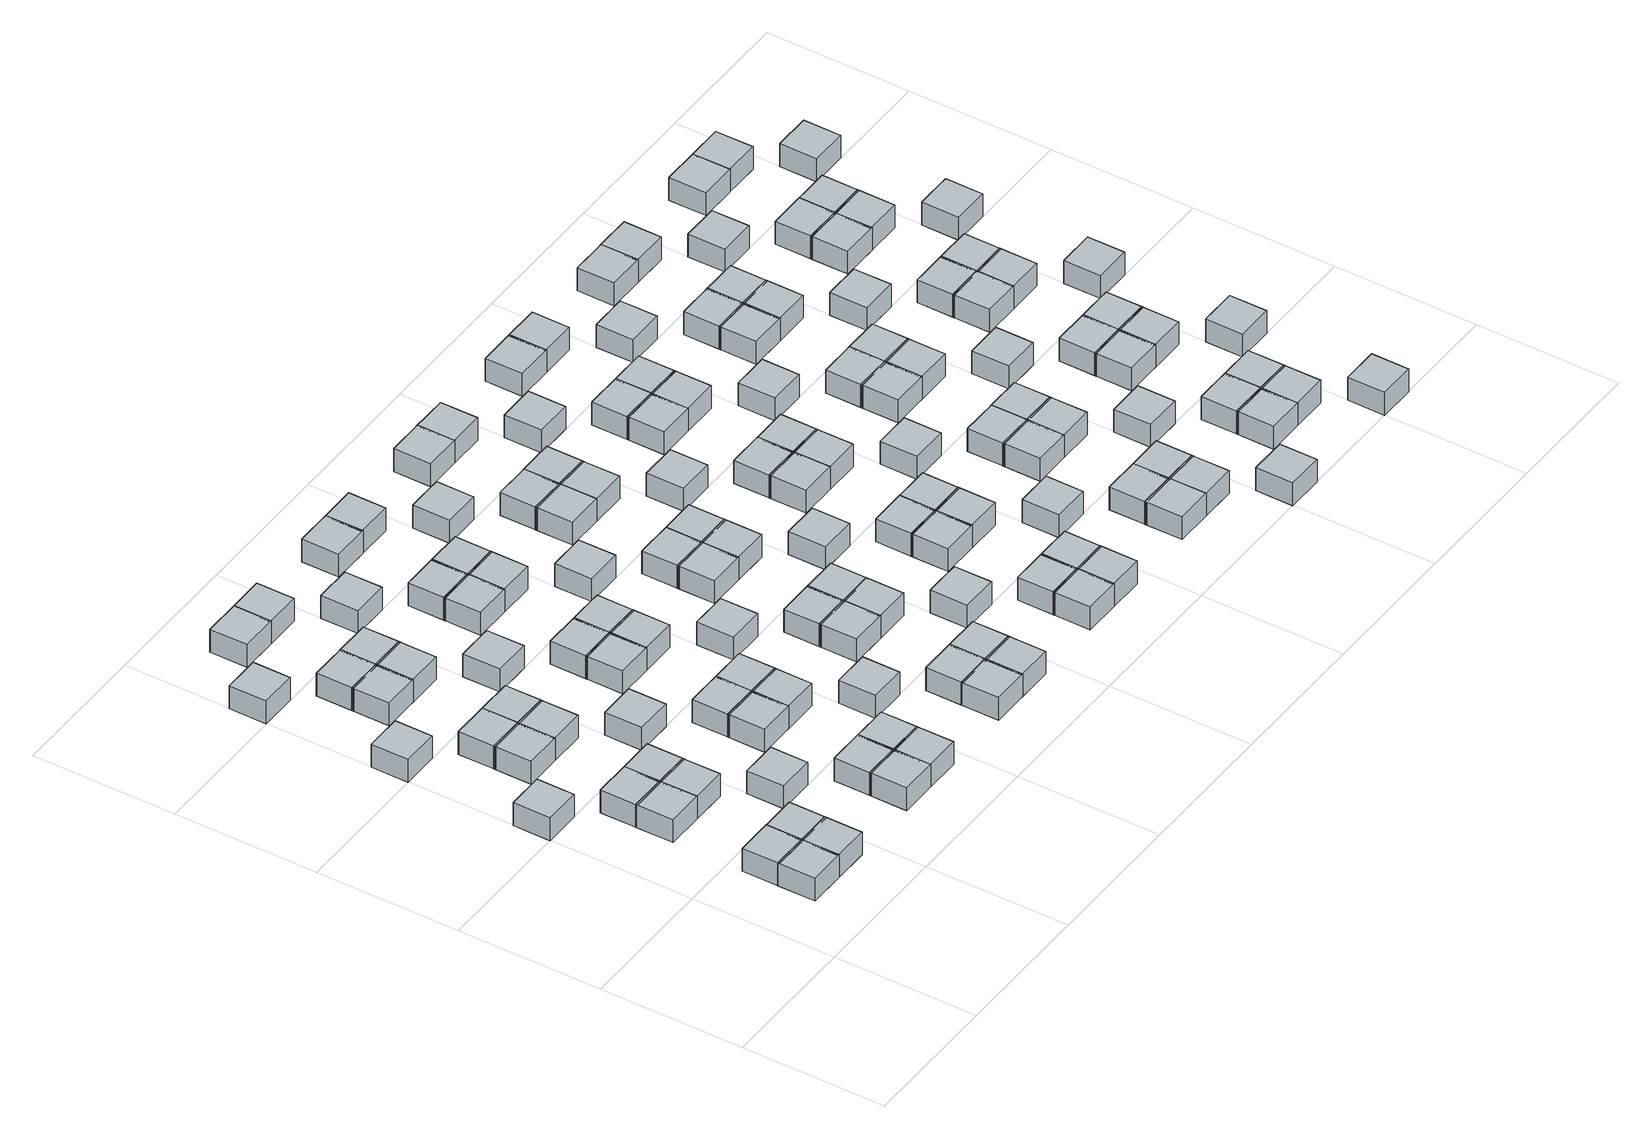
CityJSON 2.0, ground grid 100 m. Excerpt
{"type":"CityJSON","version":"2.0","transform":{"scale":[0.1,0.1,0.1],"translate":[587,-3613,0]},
"CityObjects":{
"object1":{"type":"GenericCityObject","geometry":[{"type":"Solid","lod":"1","boundaries":[[[[0,1,2,3]],[[4,5,1,0]],[[5,6,2,1]],[[6,7,3,2]],[[7,4,0,3]],[[7,6,5,4]]]]}]},
"object2":{"type":"GenericCityObject","geometry":[{"type":"Solid","lod":"1","boundaries":[[[[8,9,10,11]],[[12,13,9,8]],[[13,14,10,9]],[[14,15,11,10]],[[15,12,8,11]],[[15,14,13,12]]]]}]},
"object3":{"type":"GenericCityObject","geometry":[{"type":"Solid","lod":"1","boundaries":[[[[16,17,18,19]],[[20,21,17,16]],[[21,22,18,17]],[[22,23,19,18]],[[23,20,16,19]],[[23,22,21,20]]]]}]},
"object4":{"type":"GenericCityObject","geometry":[{"type":"Solid","lod":"1","boundaries":[[[[24,25,26,27]],[[28,29,25,24]],[[29,30,26,25]],[[30,31,27,26]],[[31,28,24,27]],[[31,30,29,28]]]]}]},
"object5":{"type":"GenericCityObject","geometry":[{"type":"Solid","lod":"1","boundaries":[[[[32,33,34,35]],[[36,37,33,32]],[[37,38,34,33]],[[38,39,35,34]],[[39,36,32,35]],[[39,38,37,36]]]]}]},
"object6":{"type":"GenericCityObject","geometry":[{"type":"Solid","lod":"1","boundaries":[[[[40,41,42,43]],[[44,45,41,40]],[[45,46,42,41]],[[46,47,43,42]],[[47,44,40,43]],[[47,46,45,44]]]]}]},
"object7":{"type":"GenericCityObject","geometry":[{"type":"Solid","lod":"1","boundaries":[[[[48,49,50,51]],[[52,53,49,48]],[[53,54,50,49]],[[54,55,51,50]],[[55,52,48,51]],[[55,54,53,52]]]]}]},
"object8":{"type":"GenericCityObject","geometry":[{"type":"Solid","lod":"1","boundaries":[[[[56,57,58,59]],[[60,61,57,56]],[[61,62,58,57]],[[62,63,59,58]],[[63,60,56,59]],[[63,62,61,60]]]]}]},
"object9":{"type":"GenericCityObject","geometry":[{"type":"Solid","lod":"1","boundaries":[[[[64,65,66,67]],[[68,69,65,64]],[[69,70,66,65]],[[70,71,67,66]],[[71,68,64,67]],[[71,70,69,68]]]]}]},
"object10":{"type":"GenericCityObject","geometry":[{"type":"Solid","lod":"1","boundaries":[[[[72,73,74,75]],[[76,77,73,72]],[[77,78,74,73]],[[78,79,75,74]],[[79,76,72,75]],[[79,78,77,76]]]]}]},
"object11":{"type":"GenericCityObject","geometry":[{"type":"Solid","lod":"1","boundaries":[[[[80,81,82,83]],[[84,85,81,80]],[[85,86,82,81]],[[86,87,83,82]],[[87,84,80,83]],[[87,86,85,84]]]]}]},
"object12":{"type":"GenericCityObject","geometry":[{"type":"Solid","lod":"1","boundaries":[[[[88,89,90,91]],[[92,93,89,88]],[[93,94,90,89]],[[94,95,91,90]],[[95,92,88,91]],[[95,94,93,92]]]]}]},
"object13":{"type":"GenericCityObject","geometry":[{"type":"Solid","lod":"1","boundaries":[[[[96,97,98,99]],[[100,101,97,96]],[[101,102,98,97]],[[102,103,99,98]],[[103,100,96,99]],[[103,102,101,100]]]]}]},
"object14":{"type":"GenericCityObject","geometry":[{"type":"Solid","lod":"1","boundaries":[[[[104,105,106,107]],[[108,109,105,104]],[[109,110,106,105]],[[110,111,107,106]],[[111,108,104,107]],[[111,110,109,108]]]]}]},
"object15":{"type":"GenericCityObject","geometry":[{"type":"Solid","lod":"1","boundaries":[[[[112,113,114,115]],[[116,117,113,112]],[[117,118,114,113]],[[118,119,115,114]],[[119,116,112,115]],[[119,118,117,116]]]]}]},
"object16":{"type":"GenericCityObject","geometry":[{"type":"Solid","lod":"1","boundaries":[[[[120,121,122,123]],[[124,125,121,120]],[[125,126,122,121]],[[126,127,123,122]],[[127,124,120,123]],[[127,126,125,124]]]]}]},
"object17":{"type":"GenericCityObject","geometry":[{"type":"Solid","lod":"1","boundaries":[[[[128,129,130,131]],[[132,133,129,128]],[[133,134,130,129]],[[134,135,131,130]],[[135,132,128,131]],[[135,134,133,132]]]]}]},
"object18":{"type":"GenericCityObject","geometry":[{"type":"Solid","lod":"1","boundaries":[[[[136,137,138,139]],[[140,141,137,136]],[[141,142,138,137]],[[142,143,139,138]],[[143,140,136,139]],[[143,142,141,140]]]]}]},
"object19":{"type":"GenericCityObject","geometry":[{"type":"Solid","lod":"1","boundaries":[[[[144,145,146,147]],[[148,149,145,144]],[[149,150,146,145]],[[150,151,147,146]],[[151,148,144,147]],[[151,150,149,148]]]]}]},
"object20":{"type":"GenericCityObject","geometry":[{"type":"Solid","lod":"1","boundaries":[[[[152,153,154,155]],[[156,157,153,152]],[[157,158,154,153]],[[158,159,155,154]],[[159,156,152,155]],[[159,158,157,156]]]]}]},
"object21":{"type":"GenericCityObject","geometry":[{"type":"Solid","lod":"1","boundaries":[[[[160,161,162,163]],[[164,165,161,160]],[[165,166,162,161]],[[166,167,163,162]],[[167,164,160,163]],[[167,166,165,164]]]]}]},
"object22":{"type":"GenericCityObject","geometry":[{"type":"Solid","lod":"1","boundaries":[[[[168,169,170,171]],[[172,173,169,168]],[[173,174,170,169]],[[174,175,171,170]],[[175,172,168,171]],[[175,174,173,172]]]]}]},
"object23":{"type":"GenericCityObject","geometry":[{"type":"Solid","lod":"1","boundaries":[[[[176,177,178,179]],[[180,181,177,176]],[[181,182,178,177]],[[182,183,179,178]],[[183,180,176,179]],[[183,182,181,180]]]]}]},
"object24":{"type":"GenericCityObject","geometry":[{"type":"Solid","lod":"1","boundaries":[[[[184,185,186,187]],[[188,189,185,184]],[[189,190,186,185]],[[190,191,187,186]],[[191,188,184,187]],[[191,190,189,188]]]]}]},
"object25":{"type":"GenericCityObject","geometry":[{"type":"Solid","lod":"1","boundaries":[[[[192,193,194,195]],[[196,197,193,192]],[[197,198,194,193]],[[198,199,195,194]],[[199,196,192,195]],[[199,198,197,196]]]]}]},
"object26":{"type":"GenericCityObject","geometry":[{"type":"Solid","lod":"1","boundaries":[[[[200,201,202,203]],[[204,205,201,200]],[[205,206,202,201]],[[206,207,203,202]],[[207,204,200,203]],[[207,206,205,204]]]]}]},
"object27":{"type":"GenericCityObject","geometry":[{"type":"Solid","lod":"1","boundaries":[[[[208,209,210,211]],[[212,213,209,208]],[[213,214,210,209]],[[214,215,211,210]],[[215,212,208,211]],[[215,214,213,212]]]]}]},
"object28":{"type":"GenericCityObject","geometry":[{"type":"Solid","lod":"1","boundaries":[[[[216,217,218,219]],[[220,221,217,216]],[[221,222,218,217]],[[222,223,219,218]],[[223,220,216,219]],[[223,222,221,220]]]]}]},
"object29":{"type":"GenericCityObject","geometry":[{"type":"Solid","lod":"1","boundaries":[[[[224,225,226,227]],[[228,229,225,224]],[[229,230,226,225]],[[230,231,227,226]],[[231,228,224,227]],[[231,230,229,228]]]]}]},
"object30":{"type":"GenericCityObject","geometry":[{"type":"Solid","lod":"1","boundaries":[[[[232,233,234,235]],[[236,237,233,232]],[[237,238,234,233]],[[238,239,235,234]],[[239,236,232,235]],[[239,238,237,236]]]]}]},
"object31":{"type":"GenericCityObject","geometry":[{"type":"Solid","lod":"1","boundaries":[[[[240,241,242,243]],[[244,245,241,240]],[[245,246,242,241]],[[246,247,243,242]],[[247,244,240,243]],[[247,246,245,244]]]]}]},
"object32":{"type":"GenericCityObject","geometry":[{"type":"Solid","lod":"1","boundaries":[[[[248,249,250,251]],[[252,253,249,248]],[[253,254,250,249]],[[254,255,251,250]],[[255,252,248,251]],[[255,254,253,252]]]]}]},
"object33":{"type":"GenericCityObject","geometry":[{"type":"Solid","lod":"1","boundaries":[[[[256,257,258,259]],[[260,261,257,256]],[[261,262,258,257]],[[262,263,259,258]],[[263,260,256,259]],[[263,262,261,260]]]]}]},
"object34":{"type":"GenericCityObject","geometry":[{"type":"Solid","lod":"1","boundaries":[[[[264,265,266,267]],[[268,269,265,264]],[[269,270,266,265]],[[270,271,267,266]],[[271,268,264,267]],[[271,270,269,268]]]]}]},
"object35":{"type":"GenericCityObject","geometry":[{"type":"Solid","lod":"1","boundaries":[[[[272,273,274,275]],[[276,277,273,272]],[[277,278,274,273]],[[278,279,275,274]],[[279,276,272,275]],[[279,278,277,276]]]]}]},
"object36":{"type":"GenericCityObject","geometry":[{"type":"Solid","lod":"1","boundaries":[[[[280,281,282,283]],[[284,285,281,280]],[[285,286,282,281]],[[286,287,283,282]],[[287,284,280,283]],[[287,286,285,284]]]]}]},
"object37":{"type":"GenericCityObject","geometry":[{"type":"Solid","lod":"1","boundaries":[[[[288,289,290,291]],[[292,293,289,288]],[[293,294,290,289]],[[294,295,291,290]],[[295,292,288,291]],[[295,294,293,292]]]]}]},
"object38":{"type":"GenericCityObject","geometry":[{"type":"Solid","lod":"1","boundaries":[[[[296,297,298,299]],[[300,301,297,296]],[[301,302,298,297]],[[302,303,299,298]],[[303,300,296,299]],[[303,302,301,300]]]]}]},
"object39":{"type":"GenericCityObject","geometry":[{"type":"Solid","lod":"1","boundaries":[[[[304,305,306,307]],[[308,309,305,304]],[[309,310,306,305]],[[310,311,307,306]],[[311,308,304,307]],[[311,310,309,308]]]]}]},
"object40":{"type":"GenericCityObject","geometry":[{"type":"Solid","lod":"1","boundaries":[[[[312,313,314,315]],[[316,317,313,312]],[[317,318,314,313]],[[318,319,315,314]],[[319,316,312,315]],[[319,318,317,316]]]]}]},
"object41":{"type":"GenericCityObject","geometry":[{"type":"Solid","lod":"1","boundaries":[[[[320,321,322,323]],[[324,325,321,320]],[[325,326,322,321]],[[326,327,323,322]],[[327,324,320,323]],[[327,326,325,324]]]]}]},
"object42":{"type":"GenericCityObject","geometry":[{"type":"Solid","lod":"1","boundaries":[[[[328,329,330,331]],[[332,333,329,328]],[[333,334,330,329]],[[334,335,331,330]],[[335,332,328,331]],[[335,334,333,332]]]]}]},
"object43":{"type":"GenericCityObject","geometry":[{"type":"Solid","lod":"1","boundaries":[[[[336,337,338,339]],[[340,341,337,336]],[[341,342,338,337]],[[342,343,339,338]],[[343,340,336,339]],[[343,342,341,340]]]]}]},
"object44":{"type":"GenericCityObject","geometry":[{"type":"Solid","lod":"1","boundaries":[[[[344,345,346,347]],[[348,349,345,344]],[[349,350,346,345]],[[350,351,347,346]],[[351,348,344,347]],[[351,350,349,348]]]]}]},
"object45":{"type":"GenericCityObject","geometry":[{"type":"Solid","lod":"1","boundaries":[[[[352,353,354,355]],[[356,357,353,352]],[[357,358,354,353]],[[358,359,355,354]],[[359,356,352,355]],[[359,358,357,356]]]]}]},
"object46":{"type":"GenericCityObject","geometry":[{"type":"Solid","lod":"1","boundaries":[[[[360,361,362,363]],[[364,365,361,360]],[[365,366,362,361]],[[366,367,363,362]],[[367,364,360,363]],[[367,366,365,364]]]]}]},
"object47":{"type":"GenericCityObject","geometry":[{"type":"Solid","lod":"1","boundaries":[[[[368,369,370,371]],[[372,373,369,368]],[[373,374,370,369]],[[374,375,371,370]],[[375,372,368,371]],[[375,374,373,372]]]]}]},
"object48":{"type":"GenericCityObject","geometry":[{"type":"Solid","lod":"1","boundaries":[[[[376,377,378,379]],[[380,381,377,376]],[[381,382,378,377]],[[382,383,379,378]],[[383,380,376,379]],[[383,382,381,380]]]]}]},
"object49":{"type":"GenericCityObject","geometry":[{"type":"Solid","lod":"1","boundaries":[[[[384,385,386,387]],[[388,389,385,384]],[[389,390,386,385]],[[390,391,387,386]],[[391,388,384,387]],[[391,390,389,388]]]]}]},
"object50":{"type":"GenericCityObject","geometry":[{"type":"Solid","lod":"1","boundaries":[[[[392,393,394,395]],[[396,397,393,392]],[[397,398,394,393]],[[398,399,395,394]],[[399,396,392,395]],[[399,398,397,396]]]]}]},
"object51":{"type":"GenericCityObject","geometry":[{"type":"Solid","lod":"1","boundaries":[[[[400,401,402,403]],[[404,405,401,400]],[[405,406,402,401]],[[406,407,403,402]],[[407,404,400,403]],[[407,406,405,404]]]]}]},
"object52":{"type":"GenericCityObject","geometry":[{"type":"Solid","lod":"1","boundaries":[[[[408,409,410,411]],[[412,413,409,408]],[[413,414,410,409]],[[414,415,411,410]],[[415,412,408,411]],[[415,414,413,412]]]]}]},
"object53":{"type":"GenericCityObject","geometry":[{"type":"Solid","lod":"1","boundaries":[[[[416,417,418,419]],[[420,421,417,416]],[[421,422,418,417]],[[422,423,419,418]],[[423,420,416,419]],[[423,422,421,420]]]]}]},
"object54":{"type":"GenericCityObject","geometry":[{"type":"Solid","lod":"1","boundaries":[[[[424,425,426,427]],[[428,429,425,424]],[[429,430,426,425]],[[430,431,427,426]],[[431,428,424,427]],[[431,430,429,428]]]]}]},
"object55":{"type":"GenericCityObject","geometry":[{"type":"Solid","lod":"1","boundaries":[[[[432,433,434,435]],[[436,437,433,432]],[[437,438,434,433]],[[438,439,435,434]],[[439,436,432,435]],[[439,438,437,436]]]]}]},
"object56":{"type":"GenericCityObject","geometry":[{"type":"Solid","lod":"1","boundaries":[[[[440,441,442,443]],[[444,445,441,440]],[[445,446,442,441]],[[446,447,443,442]],[[447,444,440,443]],[[447,446,445,444]]]]}]},
"object57":{"type":"GenericCityObject","geometry":[{"type":"Solid","lod":"1","boundaries":[[[[448,449,450,451]],[[452,453,449,448]],[[453,454,450,449]],[[454,455,451,450]],[[455,452,448,451]],[[455,454,453,452]]]]}]},
"object58":{"type":"GenericCityObject","geometry":[{"type":"Solid","lod":"1","boundaries":[[[[456,457,458,459]],[[460,461,457,456]],[[461,462,458,457]],[[462,463,459,458]],[[463,460,456,459]],[[463,462,461,460]]]]}]},
"object59":{"type":"GenericCityObject","geometry":[{"type":"Solid","lod":"1","boundaries":[[[[464,465,466,467]],[[468,469,465,464]],[[469,470,466,465]],[[470,471,467,466]],[[471,468,464,467]],[[471,470,469,468]]]]}]},
"object60":{"type":"GenericCityObject","geometry":[{"type":"Solid","lod":"1","boundaries":[[[[472,473,474,475]],[[476,477,473,472]],[[477,478,474,473]],[[478,479,475,474]],[[479,476,472,475]],[[479,478,477,476]]]]}]},
"object61":{"type":"GenericCityObject","geometry":[{"type":"Solid","lod":"1","boundaries":[[[[480,481,482,483]],[[484,485,481,480]],[[485,486,482,481]],[[486,487,483,482]],[[487,484,480,483]],[[487,486,485,484]]]]}]},
"object62":{"type":"GenericCityObject","geometry":[{"type":"Solid","lod":"1","boundaries":[[[[488,489,490,491]],[[492,493,489,488]],[[493,494,490,489]],[[494,495,491,490]],[[495,492,488,491]],[[495,494,493,492]]]]}]},
"object63":{"type":"GenericCityObject","geometry":[{"type":"Solid","lod":"1","boundaries":[[[[496,497,498,499]],[[500,501,497,496]],[[501,502,498,497]],[[502,503,499,498]],[[503,500,496,499]],[[503,502,501,500]]]]}]},
"object64":{"type":"GenericCityObject","geometry":[{"type":"Solid","lod":"1","boundaries":[[[[504,505,506,507]],[[508,509,505,504]],[[509,510,506,505]],[[510,511,507,506]],[[511,508,504,507]],[[511,510,509,508]]]]}]},
"object65":{"type":"GenericCityObject","geometry":[{"type":"Solid","lod":"1","boundaries":[[[[512,513,514,515]],[[516,517,513,512]],[[517,518,514,513]],[[518,519,515,514]],[[519,516,512,515]],[[519,518,517,516]]]]}]},
"object66":{"type":"GenericCityObject","geometry":[{"type":"Solid","lod":"1","boundaries":[[[[520,521,522,523]],[[524,525,521,520]],[[525,526,522,521]],[[526,527,523,522]],[[527,524,520,523]],[[527,526,525,524]]]]}]},
"object67":{"type":"GenericCityObject","geometry":[{"type":"Solid","lod":"1","boundaries":[[[[528,529,530,531]],[[532,533,529,528]],[[533,534,530,529]],[[534,535,531,530]],[[535,532,528,531]],[[535,534,533,532]]]]}]},
"object68":{"type":"GenericCityObject","geometry":[{"type":"Solid","lod":"1","boundaries":[[[[536,537,538,539]],[[540,541,537,536]],[[541,542,538,537]],[[542,543,539,538]],[[543,540,536,539]],[[543,542,541,540]]]]}]},
"object69":{"type":"GenericCityObject","geometry":[{"type":"Solid","lod":"1","boundaries":[[[[544,545,546,547]],[[548,549,545,544]],[[549,550,546,545]],[[550,551,547,546]],[[551,548,544,547]],[[551,550,549,548]]]]}]},
"object70":{"type":"GenericCityObject","geometry":[{"type":"Solid","lod":"1","boundaries":[[[[552,553,554,555]],[[556,557,553,552]],[[557,558,554,553]],[[558,559,555,554]],[[559,556,552,555]],[[559,558,557,556]]]]}]},
"object71":{"type":"GenericCityObject","geometry":[{"type":"Solid","lod":"1","boundaries":[[[[560,561,562,563]],[[564,565,561,560]],[[565,566,562,561]],[[566,567,563,562]],[[567,564,560,563]],[[567,566,565,564]]]]}]},
"object72":{"type":"GenericCityObject","geometry":[{"type":"Solid","lod":"1","boundaries":[[[[568,569,570,571]],[[572,573,569,568]],[[573,574,570,569]],[[574,575,571,570]],[[575,572,568,571]],[[575,574,573,572]]]]}]},
"object73":{"type":"GenericCityObject","geometry":[{"type":"Solid","lod":"1","boundaries":[[[[576,577,578,579]],[[580,581,577,576]],[[581,582,578,577]],[[582,583,579,578]],[[583,580,576,579]],[[583,582,581,580]]]]}]},
"object74":{"type":"GenericCityObject","geometry":[{"type":"Solid","lod":"1","boundaries":[[[[584,585,586,587]],[[588,589,585,584]],[[589,590,586,585]],[[590,591,587,586]],[[591,588,584,587]],[[591,590,589,588]]]]}]},
"object75":{"type":"GenericCityObject","geometry":[{"type":"Solid","lod":"1","boundaries":[[[[592,593,594,595]],[[596,597,593,592]],[[597,598,594,593]],[[598,599,595,594]],[[599,596,592,595]],[[599,598,597,596]]]]}]},
"object76":{"type":"GenericCityObject","geometry":[{"type":"Solid","lod":"1","boundaries":[[[[600,601,602,603]],[[604,605,601,600]],[[605,606,602,601]],[[606,607,603,602]],[[607,604,600,603]],[[607,606,605,604]]]]}]},
"object77":{"type":"GenericCityObject","geometry":[{"type":"Solid","lod":"1","boundaries":[[[[608,609,610,611]],[[612,613,609,608]],[[613,614,610,609]],[[614,615,611,610]],[[615,612,608,611]],[[615,614,613,612]]]]}]},
"object78":{"type":"GenericCityObject","geometry":[{"type":"Solid","lod":"1","boundaries":[[[[616,617,618,619]],[[620,621,617,616]],[[621,622,618,617]],[[622,623,619,618]],[[623,620,616,619]],[[623,622,621,620]]]]}]},
"object79":{"type":"GenericCityObject","geometry":[{"type":"Solid","lod":"1","boundaries":[[[[624,625,626,627]],[[628,629,625,624]],[[629,630,626,625]],[[630,631,627,626]],[[631,628,624,627]],[[631,630,629,628]]]]}]},
"object80":{"type":"GenericCityObject","geometry":[{"type":"Solid","lod":"1","boundaries":[[[[632,633,634,635]],[[636,637,633,632]],[[637,638,634,633]],[[638,639,635,634]],[[639,636,632,635]],[[639,638,637,636]]]]}]},
"object81":{"type":"GenericCityObject","geometry":[{"type":"Solid","lod":"1","boundaries":[[[[640,641,642,643]],[[644,645,641,640]],[[645,646,642,641]],[[646,647,643,642]],[[647,644,640,643]],[[647,646,645,644]]]]}]},
"object82":{"type":"GenericCityObject","geometry":[{"type":"Solid","lod":"1","boundaries":[[[[648,649,650,651]],[[652,653,649,648]],[[653,654,650,649]],[[654,655,651,650]],[[655,652,648,651]],[[655,654,653,652]]]]}]},
"object83":{"type":"GenericCityObject","geometry":[{"type":"Solid","lod":"1","boundaries":[[[[656,657,658,659]],[[660,661,657,656]],[[661,662,658,657]],[[662,663,659,658]],[[663,660,656,659]],[[663,662,661,660]]]]}]},
"object84":{"type":"GenericCityObject","geometry":[{"type":"Solid","lod":"1","boundaries":[[[[664,665,666,667]],[[668,669,665,664]],[[669,670,666,665]],[[670,671,667,666]],[[671,668,664,667]],[[671,670,669,668]]]]}]},
"object85":{"type":"GenericCityObject","geometry":[{"type":"Solid","lod":"1","boundaries":[[[[672,673,674,675]],[[676,677,673,672]],[[677,678,674,673]],[[678,679,675,674]],[[679,676,672,675]],[[679,678,677,676]]]]}]},
"object86":{"type":"GenericCityObject","geometry":[{"type":"Solid","lod":"1","boundaries":[[[[680,681,682,683]],[[684,685,681,680]],[[685,686,682,681]],[[686,687,683,682]],[[687,684,680,683]],[[687,686,685,684]]]]}]},
"object87":{"type":"GenericCityObject","geometry":[{"type":"Solid","lod":"1","boundaries":[[[[688,689,690,691]],[[692,693,689,688]],[[693,694,690,689]],[[694,695,691,690]],[[695,692,688,691]],[[695,694,693,692]]]]}]},
"object88":{"type":"GenericCityObject","geometry":[{"type":"Solid","lod":"1","boundaries":[[[[696,697,698,699]],[[700,701,697,696]],[[701,702,698,697]],[[702,703,699,698]],[[703,700,696,699]],[[703,702,701,700]]]]}]},
"object89":{"type":"GenericCityObject","geometry":[{"type":"Solid","lod":"1","boundaries":[[[[704,705,706,707]],[[708,709,705,704]],[[709,710,706,705]],[[710,711,707,706]],[[711,708,704,707]],[[711,710,709,708]]]]}]},
"object90":{"type":"GenericCityObject","geometry":[{"type":"Solid","lod":"1","boundaries":[[[[712,713,714,715]],[[716,717,713,712]],[[717,718,714,713]],[[718,719,715,714]],[[719,716,712,715]],[[719,718,717,716]]]]}]},
"object91":{"type":"GenericCityObject","geometry":[{"type":"Solid","lod":"1","boundaries":[[[[720,721,722,723]],[[724,725,721,720]],[[725,726,722,721]],[[726,727,723,722]],[[727,724,720,723]],[[727,726,725,724]]]]}]},
"object92":{"type":"GenericCityObject","geometry":[{"type":"Solid","lod":"1","boundaries":[[[[728,729,730,731]],[[732,733,729,728]],[[733,734,730,729]],[[734,735,731,730]],[[735,732,728,731]],[[735,734,733,732]]]]}]},
"object93":{"type":"GenericCityObject","geometry":[{"type":"Solid","lod":"1","boundaries":[[[[736,737,738,739]],[[740,741,737,736]],[[741,742,738,737]],[[742,743,739,738]],[[743,740,736,739]],[[743,742,741,740]]]]}]},
"object94":{"type":"GenericCityObject","geometry":[{"type":"Solid","lod":"1","boundaries":[[[[744,745,746,747]],[[748,749,745,744]],[[749,750,746,745]],[[750,751,747,746]],[[751,748,744,747]],[[751,750,749,748]]]]}]},
"object95":{"type":"GenericCityObject","geometry":[{"type":"Solid","lod":"1","boundaries":[[[[752,753,754,755]],[[756,757,753,752]],[[757,758,754,753]],[[758,759,755,754]],[[759,756,752,755]],[[759,758,757,756]]]]}]},
"object96":{"type":"GenericCityObject","geometry":[{"type":"Solid","lod":"1","boundaries":[[[[760,761,762,763]],[[764,765,761,760]],[[765,766,762,761]],[[766,767,763,762]],[[767,764,760,763]],[[767,766,765,764]]]]}]},
"object97":{"type":"GenericCityObject","geometry":[{"type":"Solid","lod":"1","boundaries":[[[[768,769,770,771]],[[772,773,769,768]],[[773,774,770,769]],[[774,775,771,770]],[[775,772,768,771]],[[775,774,773,772]]]]}]},
"object98":{"type":"GenericCityObject","geometry":[{"type":"Solid","lod":"1","boundaries":[[[[776,777,778,779]],[[780,781,777,776]],[[781,782,778,777]],[[782,783,779,778]],[[783,780,776,779]],[[783,782,781,780]]]]}]},
"object99":{"type":"GenericCityObject","geometry":[{"type":"Solid","lod":"1","boundaries":[[[[784,785,786,787]],[[788,789,785,784]],[[789,790,786,785]],[[790,791,787,786]],[[791,788,784,787]],[[791,790,789,788]]]]}]},
"object100":{"type":"GenericCityObject","geometry":[{"type":"Solid","lod":"1","boundaries":[[[[792,793,794,795]],[[796,797,793,792]],[[797,798,794,793]],[[798,799,795,794]],[[799,796,792,795]],[[799,798,797,796]]]]}]},
"object101":{"type":"GenericCityObject","geometry":[{"type":"Solid","lod":"1","boundaries":[[[[800,801,802,803]],[[804,805,801,800]],[[805,806,802,801]],[[806,807,803,802]],[[807,804,800,803]],[[807,806,805,804]]]]}]},
"object102":{"type":"GenericCityObject","geometry":[{"type":"Solid","lod":"1","boundaries":[[[[808,809,810,811]],[[812,813,809,808]],[[813,814,810,809]],[[814,815,811,810]],[[815,812,808,811]],[[815,814,813,812]]]]}]},
"object103":{"type":"GenericCityObject","geometry":[{"type":"Solid","lod":"1","boundaries":[[[[816,817,818,819]],[[820,821,817,816]],[[821,822,818,817]],[[822,823,819,818]],[[823,820,816,819]],[[823,822,821,820]]]]}]},
"object104":{"type":"GenericCityObject","geometry":[{"type":"Solid","lod":"1","boundaries":[[[[824,825,826,827]],[[828,829,825,824]],[[829,830,826,825]],[[830,831,827,826]],[[831,828,824,827]],[[831,830,829,828]]]]}]},
"object105":{"type":"GenericCityObject","geometry":[{"type":"Solid","lod":"1","boundaries":[[[[832,833,834,835]],[[836,837,833,832]],[[837,838,834,833]],[[838,839,835,834]],[[839,836,832,835]],[[839,838,837,836]]]]}]},
"object106":{"type":"GenericCityObject","geometry":[{"type":"Solid","lod":"1","boundaries":[[[[840,841,842,843]],[[844,845,841,840]],[[845,846,842,841]],[[846,847,843,842]],[[847,844,840,843]],[[847,846,845,844]]]]}]},
"object107":{"type":"GenericCityObject","geometry":[{"type":"Solid","lod":"1","boundaries":[[[[848,849,850,851]],[[852,853,849,848]],[[853,854,850,849]],[[854,855,851,850]],[[855,852,848,851]],[[855,854,853,852]]]]}]},
"object108":{"type":"GenericCityObject","geometry":[{"type":"Solid","lod":"1","boundaries":[[[[856,857,858,859]],[[860,861,857,856]],[[861,862,858,857]],[[862,863,859,858]],[[863,860,856,859]],[[863,862,861,860]]]]}]},
"object109":{"type":"GenericCityObject","geometry":[{"type":"Solid","lod":"1","boundaries":[[[[864,865,866,867]],[[868,869,865,864]],[[869,870,866,865]],[[870,871,867,866]],[[871,868,864,867]],[[871,870,869,868]]]]}]},
"object110":{"type":"GenericCityObject","geometry":[{"type":"Solid","lod":"1","boundaries":[[[[872,873,874,875]],[[876,877,873,872]],[[877,878,874,873]],[[878,879,875,874]],[[879,876,872,875]],[[879,878,877,876]]]]}]},
"object111":{"type":"GenericCityObject","geometry":[{"type":"Solid","lod":"1","boundaries":[[[[880,881,882,883]],[[884,885,881,880]],[[885,886,882,881]],[[886,887,883,882]],[[887,884,880,883]],[[887,886,885,884]]]]}]},
"object112":{"type":"GenericCityObject","geometry":[{"type":"Solid","lod":"1","boundaries":[[[[888,889,890,891]],[[892,893,889,888]],[[893,894,890,889]],[[894,895,891,890]],[[895,892,888,891]],[[895,894,893,892]]]]}]},
"object113":{"type":"GenericCityObject","geometry":[{"type":"Solid","lod":"1","boundaries":[[[[896,897,898,899]],[[900,901,897,896]],[[901,902,898,897]],[[902,903,899,898]],[[903,900,896,899]],[[903,902,901,900]]]]}]},
"object114":{"type":"GenericCityObject","geometry":[{"type":"Solid","lod":"1","boundaries":[[[[904,905,906,907]],[[908,909,905,904]],[[909,910,906,905]],[[910,911,907,906]],[[911,908,904,907]],[[911,910,909,908]]]]}]},
"object115":{"type":"GenericCityObject","geometry":[{"type":"Solid","lod":"1","boundaries":[[[[912,913,914,915]],[[916,917,913,912]],[[917,918,914,913]],[[918,919,915,914]],[[919,916,912,915]],[[919,918,917,916]]]]}]},
"object116":{"type":"GenericCityObject","geometry":[{"type":"Solid","lod":"1","boundaries":[[[[920,921,922,923]],[[924,925,921,920]],[[925,926,922,921]],[[926,927,923,922]],[[927,924,920,923]],[[927,926,925,924]]]]}]},
"object117":{"type":"GenericCityObject","geometry":[{"type":"Solid","lod":"1","boundaries":[[[[928,929,930,931]],[[932,933,929,928]],[[933,934,930,929]],[[934,935,931,930]],[[935,932,928,931]],[[935,934,933,932]]]]}]},
"object118":{"type":"GenericCityObject","geometry":[{"type":"Solid","lod":"1","boundaries":[[[[936,937,938,939]],[[940,941,937,936]],[[941,942,938,937]],[[942,943,939,938]],[[943,940,936,939]],[[943,942,941,940]]]]}]},
"object119":{"type":"GenericCityObject","geometry":[{"type":"Solid","lod":"1","boundaries":[[[[944,945,946,947]],[[948,949,945,944]],[[949,950,946,945]],[[950,951,947,946]],[[951,948,944,947]],[[951,950,949,948]]]]}]},
"object120":{"type":"GenericCityObject","geometry":[{"type":"Solid","lod":"1","boundaries":[[[[952,953,954,955]],[[956,957,953,952]],[[957,958,954,953]],[[958,959,955,954]],[[959,956,952,955]],[[959,958,957,956]]]]}]},
"object121":{"type":"GenericCityObject","geometry":[{"type":"Solid","lod":"1","boundaries":[[[[960,961,962,963]],[[964,965,961,960]],[[965,966,962,961]],[[966,967,963,962]],[[967,964,960,963]],[[967,966,965,964]]]]}]},
"object122":{"type":"GenericCityObject","geometry":[{"type":"Solid","lod":"1","boundaries":[[[[968,969,970,971]],[[972,973,969,968]],[[973,974,970,969]],[[974,975,971,970]],[[975,972,968,971]],[[975,974,973,972]]]]}]},
"object123":{"type":"GenericCityObject","geometry":[{"type":"Solid","lod":"1","boundaries":[[[[976,977,978,979]],[[980,981,977,976]],[[981,982,978,977]],[[982,983,979,978]],[[983,980,976,979]],[[983,982,981,980]]]]}]},
"object124":{"type":"GenericCityObject","geometry":[{"type":"Solid","lod":"1","boundaries":[[[[984,985,986,987]],[[988,989,985,984]],[[989,990,986,985]],[[990,991,987,986]],[[991,988,984,987]],[[991,990,989,988]]]]}]},
"object125":{"type":"GenericCityObject","geometry":[{"type":"Solid","lod":"1","boundaries":[[[[992,993,994,995]],[[996,997,993,992]],[[997,998,994,993]],[[998,999,995,994]],[[999,996,992,995]],[[999,998,997,996]]]]}]},
"object126":{"type":"GenericCityObject","geometry":[{"type":"Solid","lod":"1","boundaries":[[[[1000,1001,1002,1003]],[[1004,1005,1001,1000]],[[1005,1006,1002,1001]],[[1006,1007,1003,1002]],[[1007,1004,1000,1003]],[[1007,1006,1005,1004]]]]}]},
"object127":{"type":"GenericCityObject","geometry":[{"type":"Solid","lod":"1","boundaries":[[[[1008,1009,1010,1011]],[[1012,1013,1009,1008]],[[1013,1014,1010,1009]],[[1014,1015,1011,1010]],[[1015,1012,1008,1011]],[[1015,1014,1013,1012]]]]}]},
"object128":{"type":"GenericCityObject","geometry":[{"type":"Solid","lod":"1","boundaries":[[[[1016,1017,1018,1019]],[[1020,1021,1017,1016]],[[1021,1022,1018,1017]],[[1022,1023,1019,1018]],[[1023,1020,1016,1019]],[[1023,1022,1021,1020]]]]}]},
"object129":{"type":"GenericCityObject","geometry":[{"type":"Solid","lod":"1","boundaries":[[[[1024,1025,1026,1027]],[[1028,1029,1025,1024]],[[1029,1030,1026,1025]],[[1030,1031,1027,1026]],[[1031,1028,1024,1027]],[[1031,1030,1029,1028]]]]}]},
"object130":{"type":"GenericCityObject","geometry":[{"type":"Solid","lod":"1","boundaries":[[[[1032,1033,1034,1035]],[[1036,1037,1033,1032]],[[1037,1038,1034,1033]],[[1038,1039,1035,1034]],[[1039,1036,1032,1035]],[[1039,1038,1037,1036]]]]}]},
"object131":{"type":"GenericCityObject","geometry":[{"type":"Solid","lod":"1","boundaries":[[[[1040,1041,1042,1043]],[[1044,1045,1041,1040]],[[1045,1046,1042,1041]],[[1046,1047,1043,1042]],[[1047,1044,1040,1043]],[[1047,1046,1045,1044]]]]}]},
"object132":{"type":"GenericCityObject","geometry":[{"type":"Solid","lod":"1","boundaries":[[[[1048,1049,1050,1051]],[[1052,1053,1049,1048]],[[1053,1054,1050,1049]],[[1054,1055,1051,1050]],[[1055,1052,1048,1051]],[[1055,1054,1053,1052]]]]}]},
"object133":{"type":"GenericCityObject","geometry":[{"type":"Solid","lod":"1","boundaries":[[[[1056,1057,1058,1059]],[[1060,1061,1057,1056]],[[1061,1062,1058,1057]],[[1062,1063,1059,1058]],[[1063,1060,1056,1059]],[[1063,1062,1061,1060]]]]}]},
"object134":{"type":"GenericCityObject","geometry":[{"type":"Solid","lod":"1","boundaries":[[[[1064,1065,1066,1067]],[[1068,1069,1065,1064]],[[1069,1070,1066,1065]],[[1070,1071,1067,1066]],[[1071,1068,1064,1067]],[[1071,1070,1069,1068]]]]}]},
"object135":{"type":"GenericCityObject","geometry":[{"type":"Solid","lod":"1","boundaries":[[[[1072,1073,1074,1075]],[[1076,1077,1073,1072]],[[1077,1078,1074,1073]],[[1078,1079,1075,1074]],[[1079,1076,1072,1075]],[[1079,1078,1077,1076]]]]}]},
"object136":{"type":"GenericCityObject","geometry":[{"type":"Solid","lod":"1","boundaries":[[[[1080,1081,1082,1083]],[[1084,1085,1081,1080]],[[1085,1086,1082,1081]],[[1086,1087,1083,1082]],[[1087,1084,1080,1083]],[[1087,1086,1085,1084]]]]}]},
"object137":{"type":"GenericCityObject","geometry":[{"type":"Solid","lod":"1","boundaries":[[[[1088,1089,1090,1091]],[[1092,1093,1089,1088]],[[1093,1094,1090,1089]],[[1094,1095,1091,1090]],[[1095,1092,1088,1091]],[[1095,1094,1093,1092]]]]}]}
},
"vertices":[
[380,380,0],[642,380,0],[642,642,0],[380,642,0],[380,380,175],[642,380,175],[642,642,175],[380,642,175],
[380,630,0],[642,630,0],[642,892,0],[380,892,0],[380,630,175],[642,630,175],[642,892,175],[380,892,175],
[0,2000,0],[262,2000,0],[262,2262,0],[0,2262,0],[0,2000,175],[262,2000,175],[262,2262,175],[0,2262,175],
[630,380,0],[892,380,0],[892,642,0],[630,642,0],[630,380,175],[892,380,175],[892,642,175],[630,642,175],
[380,1380,0],[642,1380,0],[642,1642,0],[380,1642,0],[380,1380,175],[642,1380,175],[642,1642,175],[380,1642,175],
[630,630,0],[892,630,0],[892,892,0],[630,892,0],[630,630,175],[892,630,175],[892,892,175],[630,892,175],
[380,1630,0],[642,1630,0],[642,1892,0],[380,1892,0],[380,1630,175],[642,1630,175],[642,1892,175],[380,1892,175],
[0,3000,0],[262,3000,0],[262,3262,0],[0,3262,0],[0,3000,175],[262,3000,175],[262,3262,175],[0,3262,175],
[630,1380,0],[892,1380,0],[892,1642,0],[630,1642,0],[630,1380,175],[892,1380,175],[892,1642,175],[630,1642,175],
[380,2380,0],[642,2380,0],[642,2642,0],[380,2642,0],[380,2380,175],[642,2380,175],[642,2642,175],[380,2642,175],
[630,1630,0],[892,1630,0],[892,1892,0],[630,1892,0],[630,1630,175],[892,1630,175],[892,1892,175],[630,1892,175],
[380,2630,0],[642,2630,0],[642,2892,0],[380,2892,0],[380,2630,175],[642,2630,175],[642,2892,175],[380,2892,175],
[0,4000,0],[262,4000,0],[262,4262,0],[0,4262,0],[0,4000,175],[262,4000,175],[262,4262,175],[0,4262,175],
[1000,1000,0],[1262,1000,0],[1262,1262,0],[1000,1262,0],[1000,1000,175],[1262,1000,175],[1262,1262,175],[1000,1262,175],
[630,2380,0],[892,2380,0],[892,2642,0],[630,2642,0],[630,2380,175],[892,2380,175],[892,2642,175],[630,2642,175],
[380,3380,0],[642,3380,0],[642,3642,0],[380,3642,0],[380,3380,175],[642,3380,175],[642,3642,175],[380,3642,175],
[630,2630,0],[892,2630,0],[892,2892,0],[630,2892,0],[630,2630,175],[892,2630,175],[892,2892,175],[630,2892,175],
[380,3630,0],[642,3630,0],[642,3892,0],[380,3892,0],[380,3630,175],[642,3630,175],[642,3892,175],[380,3892,175],
[1380,380,0],[1642,380,0],[1642,642,0],[1380,642,0],[1380,380,175],[1642,380,175],[1642,642,175],[1380,642,175],
[1380,630,0],[1642,630,0],[1642,892,0],[1380,892,0],[1380,630,175],[1642,630,175],[1642,892,175],[1380,892,175],
[1000,2000,0],[1262,2000,0],[1262,2262,0],[1000,2262,0],[1000,2000,175],[1262,2000,175],[1262,2262,175],[1000,2262,175],
[630,3380,0],[892,3380,0],[892,3642,0],[630,3642,0],[630,3380,175],[892,3380,175],[892,3642,175],[630,3642,175],
[380,4380,0],[642,4380,0],[642,4642,0],[380,4642,0],[380,4380,175],[642,4380,175],[642,4642,175],[380,4642,175],
[630,3630,0],[892,3630,0],[892,3892,0],[630,3892,0],[630,3630,175],[892,3630,175],[892,3892,175],[630,3892,175],
[1630,380,0],[1892,380,0],[1892,642,0],[1630,642,0],[1630,380,175],[1892,380,175],[1892,642,175],[1630,642,175],
[1380,1380,0],[1642,1380,0],[1642,1642,0],[1380,1642,0],[1380,1380,175],[1642,1380,175],[1642,1642,175],[1380,1642,175],
[1630,630,0],[1892,630,0],[1892,892,0],[1630,892,0],[1630,630,175],[1892,630,175],[1892,892,175],[1630,892,175],
[1380,1630,0],[1642,1630,0],[1642,1892,0],[1380,1892,0],[1380,1630,175],[1642,1630,175],[1642,1892,175],[1380,1892,175],
[1000,3000,0],[1262,3000,0],[1262,3262,0],[1000,3262,0],[1000,3000,175],[1262,3000,175],[1262,3262,175],[1000,3262,175],
[630,4380,0],[892,4380,0],[892,4642,0],[630,4642,0],[630,4380,175],[892,4380,175],[892,4642,175],[630,4642,175],
[1630,1380,0],[1892,1380,0],[1892,1642,0],[1630,1642,0],[1630,1380,175],[1892,1380,175],[1892,1642,175],[1630,1642,175],
[1380,2380,0],[1642,2380,0],[1642,2642,0],[1380,2642,0],[1380,2380,175],[1642,2380,175],[1642,2642,175],[1380,2642,175],
[1630,1630,0],[1892,1630,0],[1892,1892,0],[1630,1892,0],[1630,1630,175],[1892,1630,175],[1892,1892,175],[1630,1892,175],
[1380,2630,0],[1642,2630,0],[1642,2892,0],[1380,2892,0],[1380,2630,175],[1642,2630,175],[1642,2892,175],[1380,2892,175],
[1000,4000,0],[1262,4000,0],[1262,4262,0],[1000,4262,0],[1000,4000,175],[1262,4000,175],[1262,4262,175],[1000,4262,175],
[2000,1000,0],[2262,1000,0],[2262,1262,0],[2000,1262,0],[2000,1000,175],[2262,1000,175],[2262,1262,175],[2000,1262,175],
[1630,2380,0],[1892,2380,0],[1892,2642,0],[1630,2642,0],[1630,2380,175],[1892,2380,175],[1892,2642,175],[1630,2642,175],
[1380,3380,0],[1642,3380,0],[1642,3642,0],[1380,3642,0],[1380,3380,175],[1642,3380,175],[1642,3642,175],[1380,3642,175],
[1630,2630,0],[1892,2630,0],[1892,2892,0],[1630,2892,0],[1630,2630,175],[1892,2630,175],[1892,2892,175],[1630,2892,175],
[1380,3630,0],[1642,3630,0],[1642,3892,0],[1380,3892,0],[1380,3630,175],[1642,3630,175],[1642,3892,175],[1380,3892,175],
[2380,380,0],[2642,380,0],[2642,642,0],[2380,642,0],[2380,380,175],[2642,380,175],[2642,642,175],[2380,642,175],
[2380,630,0],[2642,630,0],[2642,892,0],[2380,892,0],[2380,630,175],[2642,630,175],[2642,892,175],[2380,892,175],
[2000,2000,0],[2262,2000,0],[2262,2262,0],[2000,2262,0],[2000,2000,175],[2262,2000,175],[2262,2262,175],[2000,2262,175],
[1630,3380,0],[1892,3380,0],[1892,3642,0],[1630,3642,0],[1630,3380,175],[1892,3380,175],[1892,3642,175],[1630,3642,175],
[1380,4380,0],[1642,4380,0],[1642,4642,0],[1380,4642,0],[1380,4380,175],[1642,4380,175],[1642,4642,175],[1380,4642,175],
[1630,3630,0],[1892,3630,0],[1892,3892,0],[1630,3892,0],[1630,3630,175],[1892,3630,175],[1892,3892,175],[1630,3892,175],
[2630,380,0],[2892,380,0],[2892,642,0],[2630,642,0],[2630,380,175],[2892,380,175],[2892,642,175],[2630,642,175],
[2380,1380,0],[2642,1380,0],[2642,1642,0],[2380,1642,0],[2380,1380,175],[2642,1380,175],[2642,1642,175],[2380,1642,175],
[2630,630,0],[2892,630,0],[2892,892,0],[2630,892,0],[2630,630,175],[2892,630,175],[2892,892,175],[2630,892,175],
[2380,1630,0],[2642,1630,0],[2642,1892,0],[2380,1892,0],[2380,1630,175],[2642,1630,175],[2642,1892,175],[2380,1892,175],
[2000,3000,0],[2262,3000,0],[2262,3262,0],[2000,3262,0],[2000,3000,175],[2262,3000,175],[2262,3262,175],[2000,3262,175],
[1630,4380,0],[1892,4380,0],[1892,4642,0],[1630,4642,0],[1630,4380,175],[1892,4380,175],[1892,4642,175],[1630,4642,175],
[2630,1380,0],[2892,1380,0],[2892,1642,0],[2630,1642,0],[2630,1380,175],[2892,1380,175],[2892,1642,175],[2630,1642,175],
[2380,2380,0],[2642,2380,0],[2642,2642,0],[2380,2642,0],[2380,2380,175],[2642,2380,175],[2642,2642,175],[2380,2642,175],
[2630,1630,0],[2892,1630,0],[2892,1892,0],[2630,1892,0],[2630,1630,175],[2892,1630,175],[2892,1892,175],[2630,1892,175],
[2380,2630,0],[2642,2630,0],[2642,2892,0],[2380,2892,0],[2380,2630,175],[2642,2630,175],[2642,2892,175],[2380,2892,175],
[2000,4000,0],[2262,4000,0],[2262,4262,0],[2000,4262,0],[2000,4000,175],[2262,4000,175],[2262,4262,175],[2000,4262,175],
[3000,1000,0],[3262,1000,0],[3262,1262,0],[3000,1262,0],[3000,1000,175],[3262,1000,175],[3262,1262,175],[3000,1262,175],
[2630,2380,0],[2892,2380,0],[2892,2642,0],[2630,2642,0],[2630,2380,175],[2892,2380,175],[2892,2642,175],[2630,2642,175],
[2380,3380,0],[2642,3380,0],[2642,3642,0],[2380,3642,0],[2380,3380,175],[2642,3380,175],[2642,3642,175],[2380,3642,175],
[2630,2630,0],[2892,2630,0],[2892,2892,0],[2630,2892,0],[2630,2630,175],[2892,2630,175],[2892,2892,175],[2630,2892,175],
[2380,3630,0],[2642,3630,0],[2642,3892,0],[2380,3892,0],[2380,3630,175],[2642,3630,175],[2642,3892,175],[2380,3892,175],
[3380,380,0],[3642,380,0],[3642,642,0],[3380,642,0],[3380,380,175],[3642,380,175],[3642,642,175],[3380,642,175],
[3380,630,0],[3642,630,0],[3642,892,0],[3380,892,0],[3380,630,175],[3642,630,175],[3642,892,175],[3380,892,175],
[3000,2000,0],[3262,2000,0],[3262,2262,0],[3000,2262,0],[3000,2000,175],[3262,2000,175],[3262,2262,175],[3000,2262,175],
[2630,3380,0],[2892,3380,0],[2892,3642,0],[2630,3642,0],[2630,3380,175],[2892,3380,175],[2892,3642,175],[2630,3642,175],
[2380,4380,0],[2642,4380,0],[2642,4642,0],[2380,4642,0],[2380,4380,175],[2642,4380,175],[2642,4642,175],[2380,4642,175],
[2630,3630,0],[2892,3630,0],[2892,3892,0],[2630,3892,0],[2630,3630,175],[2892,3630,175],[2892,3892,175],[2630,3892,175],
[3630,380,0],[3892,380,0],[3892,642,0],[3630,642,0],[3630,380,175],[3892,380,175],[3892,642,175],[3630,642,175],
[3380,1380,0],[3642,1380,0],[3642,1642,0],[3380,1642,0],[3380,1380,175],[3642,1380,175],[3642,1642,175],[3380,1642,175],
[3630,630,0],[3892,630,0],[3892,892,0],[3630,892,0],[3630,630,175],[3892,630,175],[3892,892,175],[3630,892,175],
[3380,1630,0],[3642,1630,0],[3642,1892,0],[3380,1892,0],[3380,1630,175],[3642,1630,175],[3642,1892,175],[3380,1892,175],
[3000,3000,0],[3262,3000,0],[3262,3262,0],[3000,3262,0],[3000,3000,175],[3262,3000,175],[3262,3262,175],[3000,3262,175],
[2630,4380,0],[2892,4380,0],[2892,4642,0],[2630,4642,0],[2630,4380,175],[2892,4380,175],[2892,4642,175],[2630,4642,175],
[3630,1380,0],[3892,1380,0],[3892,1642,0],[3630,1642,0],[3630,1380,175],[3892,1380,175],[3892,1642,175],[3630,1642,175],
[3380,2380,0],[3642,2380,0],[3642,2642,0],[3380,2642,0],[3380,2380,175],[3642,2380,175],[3642,2642,175],[3380,2642,175],
[3630,1630,0],[3892,1630,0],[3892,1892,0],[3630,1892,0],[3630,1630,175],[3892,1630,175],[3892,1892,175],[3630,1892,175],
[3380,2630,0],[3642,2630,0],[3642,2892,0],[3380,2892,0],[3380,2630,175],[3642,2630,175],[3642,2892,175],[3380,2892,175],
[3000,4000,0],[3262,4000,0],[3262,4262,0],[3000,4262,0],[3000,4000,175],[3262,4000,175],[3262,4262,175],[3000,4262,175],
[4000,1000,0],[4262,1000,0],[4262,1262,0],[4000,1262,0],[4000,1000,175],[4262,1000,175],[4262,1262,175],[4000,1262,175],
[3630,2380,0],[3892,2380,0],[3892,2642,0],[3630,2642,0],[3630,2380,175],[3892,2380,175],[3892,2642,175],[3630,2642,175],
[3380,3380,0],[3642,3380,0],[3642,3642,0],[3380,3642,0],[3380,3380,175],[3642,3380,175],[3642,3642,175],[3380,3642,175],
[3630,2630,0],[3892,2630,0],[3892,2892,0],[3630,2892,0],[3630,2630,175],[3892,2630,175],[3892,2892,175],[3630,2892,175],
[3380,3630,0],[3642,3630,0],[3642,3892,0],[3380,3892,0],[3380,3630,175],[3642,3630,175],[3642,3892,175],[3380,3892,175],
[4380,380,0],[4642,380,0],[4642,642,0],[4380,642,0],[4380,380,175],[4642,380,175],[4642,642,175],[4380,642,175],
[4380,630,0],[4642,630,0],[4642,892,0],[4380,892,0],[4380,630,175],[4642,630,175],[4642,892,175],[4380,892,175],
[4000,2000,0],[4262,2000,0],[4262,2262,0],[4000,2262,0],[4000,2000,175],[4262,2000,175],[4262,2262,175],[4000,2262,175],
[3630,3380,0],[3892,3380,0],[3892,3642,0],[3630,3642,0],[3630,3380,175],[3892,3380,175],[3892,3642,175],[3630,3642,175],
[3380,4380,0],[3642,4380,0],[3642,4642,0],[3380,4642,0],[3380,4380,175],[3642,4380,175],[3642,4642,175],[3380,4642,175],
[3630,3630,0],[3892,3630,0],[3892,3892,0],[3630,3892,0],[3630,3630,175],[3892,3630,175],[3892,3892,175],[3630,3892,175],
[4630,380,0],[4892,380,0],[4892,642,0],[4630,642,0],[4630,380,175],[4892,380,175],[4892,642,175],[4630,642,175],
[4380,1380,0],[4642,1380,0],[4642,1642,0],[4380,1642,0],[4380,1380,175],[4642,1380,175],[4642,1642,175],[4380,1642,175],
[4630,630,0],[4892,630,0],[4892,892,0],[4630,892,0],[4630,630,175],[4892,630,175],[4892,892,175],[4630,892,175],
[4380,1630,0],[4642,1630,0],[4642,1892,0],[4380,1892,0],[4380,1630,175],[4642,1630,175],[4642,1892,175],[4380,1892,175],
[4000,3000,0],[4262,3000,0],[4262,3262,0],[4000,3262,0],[4000,3000,175],[4262,3000,175],[4262,3262,175],[4000,3262,175],
[3630,4380,0],[3892,4380,0],[3892,4642,0],[3630,4642,0],[3630,4380,175],[3892,4380,175],[3892,4642,175],[3630,4642,175],
[5000,0,0],[5262,0,0],[5262,262,0],[5000,262,0],[5000,0,175],[5262,0,175],[5262,262,175],[5000,262,175],
[4630,1380,0],[4892,1380,0],[4892,1642,0],[4630,1642,0],[4630,1380,175],[4892,1380,175],[4892,1642,175],[4630,1642,175],
[4380,2380,0],[4642,2380,0],[4642,2642,0],[4380,2642,0],[4380,2380,175],[4642,2380,175],[4642,2642,175],[4380,2642,175],
[4630,1630,0],[4892,1630,0],[4892,1892,0],[4630,1892,0],[4630,1630,175],[4892,1630,175],[4892,1892,175],[4630,1892,175],
[4380,2630,0],[4642,2630,0],[4642,2892,0],[4380,2892,0],[4380,2630,175],[4642,2630,175],[4642,2892,175],[4380,2892,175],
[4000,4000,0],[4262,4000,0],[4262,4262,0],[4000,4262,0],[4000,4000,175],[4262,4000,175],[4262,4262,175],[4000,4262,175],
[5000,1000,0],[5262,1000,0],[5262,1262,0],[5000,1262,0],[5000,1000,175],[5262,1000,175],[5262,1262,175],[5000,1262,175],
[4630,2380,0],[4892,2380,0],[4892,2642,0],[4630,2642,0],[4630,2380,175],[4892,2380,175],[4892,2642,175],[4630,2642,175],
[4380,3380,0],[4642,3380,0],[4642,3642,0],[4380,3642,0],[4380,3380,175],[4642,3380,175],[4642,3642,175],[4380,3642,175],
[4630,2630,0],[4892,2630,0],[4892,2892,0],[4630,2892,0],[4630,2630,175],[4892,2630,175],[4892,2892,175],[4630,2892,175],
[4380,3630,0],[4642,3630,0],[4642,3892,0],[4380,3892,0],[4380,3630,175],[4642,3630,175],[4642,3892,175],[4380,3892,175],
[5380,380,0],[5642,380,0],[5642,642,0],[5380,642,0],[5380,380,175],[5642,380,175],[5642,642,175],[5380,642,175],
[5380,630,0],[5642,630,0],[5642,892,0],[5380,892,0],[5380,630,175],[5642,630,175],[5642,892,175],[5380,892,175],
[5000,2000,0],[5262,2000,0],[5262,2262,0],[5000,2262,0],[5000,2000,175],[5262,2000,175],[5262,2262,175],[5000,2262,175],
[4630,3380,0],[4892,3380,0],[4892,3642,0],[4630,3642,0],[4630,3380,175],[4892,3380,175],[4892,3642,175],[4630,3642,175],
[4380,4380,0],[4642,4380,0],[4642,4642,0],[4380,4642,0],[4380,4380,175],[4642,4380,175],[4642,4642,175],[4380,4642,175],
[4630,3630,0],[4892,3630,0],[4892,3892,0],[4630,3892,0],[4630,3630,175],[4892,3630,175],[4892,3892,175],[4630,3892,175],
[5630,380,0],[5892,380,0],[5892,642,0],[5630,642,0],[5630,380,175],[5892,380,175],[5892,642,175],[5630,642,175],
[5380,1380,0],[5642,1380,0],[5642,1642,0],[5380,1642,0],[5380,1380,175],[5642,1380,175],[5642,1642,175],[5380,1642,175],
[5630,630,0],[5892,630,0],[5892,892,0],[5630,892,0],[5630,630,175],[5892,630,175],[5892,892,175],[5630,892,175],
[5380,1630,0],[5642,1630,0],[5642,1892,0],[5380,1892,0],[5380,1630,175],[5642,1630,175],[5642,1892,175],[5380,1892,175],
[5000,3000,0],[5262,3000,0],[5262,3262,0],[5000,3262,0],[5000,3000,175],[5262,3000,175],[5262,3262,175],[5000,3262,175],
[4630,4380,0],[4892,4380,0],[4892,4642,0],[4630,4642,0],[4630,4380,175],[4892,4380,175],[4892,4642,175],[4630,4642,175],
[6000,0,0],[6262,0,0],[6262,262,0],[6000,262,0],[6000,0,175],[6262,0,175],[6262,262,175],[6000,262,175],
[5630,1380,0],[5892,1380,0],[5892,1642,0],[5630,1642,0],[5630,1380,175],[5892,1380,175],[5892,1642,175],[5630,1642,175],
[5380,2380,0],[5642,2380,0],[5642,2642,0],[5380,2642,0],[5380,2380,175],[5642,2380,175],[5642,2642,175],[5380,2642,175],
[5630,1630,0],[5892,1630,0],[5892,1892,0],[5630,1892,0],[5630,1630,175],[5892,1630,175],[5892,1892,175],[5630,1892,175],
[5380,2630,0],[5642,2630,0],[5642,2892,0],[5380,2892,0],[5380,2630,175],[5642,2630,175],[5642,2892,175],[5380,2892,175],
[5000,4000,0],[5262,4000,0],[5262,4262,0],[5000,4262,0],[5000,4000,175],[5262,4000,175],[5262,4262,175],[5000,4262,175],
[6000,1000,0],[6262,1000,0],[6262,1262,0],[6000,1262,0],[6000,1000,175],[6262,1000,175],[6262,1262,175],[6000,1262,175],
[5630,2380,0],[5892,2380,0],[5892,2642,0],[5630,2642,0],[5630,2380,175],[5892,2380,175],[5892,2642,175],[5630,2642,175],
[5380,3380,0],[5642,3380,0],[5642,3642,0],[5380,3642,0],[5380,3380,175],[5642,3380,175],[5642,3642,175],[5380,3642,175],
[5630,2630,0],[5892,2630,0],[5892,2892,0],[5630,2892,0],[5630,2630,175],[5892,2630,175],[5892,2892,175],[5630,2892,175],
[5380,3630,0],[5642,3630,0],[5642,3892,0],[5380,3892,0],[5380,3630,175],[5642,3630,175],[5642,3892,175],[5380,3892,175],
[6000,2000,0],[6262,2000,0],[6262,2262,0],[6000,2262,0],[6000,2000,175],[6262,2000,175],[6262,2262,175],[6000,2262,175],
[5630,3380,0],[5892,3380,0],[5892,3642,0],[5630,3642,0],[5630,3380,175],[5892,3380,175],[5892,3642,175],[5630,3642,175],
[5380,4380,0],[5642,4380,0],[5642,4642,0],[5380,4642,0],[5380,4380,175],[5642,4380,175],[5642,4642,175],[5380,4642,175],
[5630,3630,0],[5892,3630,0],[5892,3892,0],[5630,3892,0],[5630,3630,175],[5892,3630,175],[5892,3892,175],[5630,3892,175],
[6000,3000,0],[6262,3000,0],[6262,3262,0],[6000,3262,0],[6000,3000,175],[6262,3000,175],[6262,3262,175],[6000,3262,175],
[5630,4380,0],[5892,4380,0],[5892,4642,0],[5630,4642,0],[5630,4380,175],[5892,4380,175],[5892,4642,175],[5630,4642,175],
[6000,4000,0],[6262,4000,0],[6262,4262,0],[6000,4262,0],[6000,4000,175],[6262,4000,175],[6262,4262,175],[6000,4262,175]
]}
